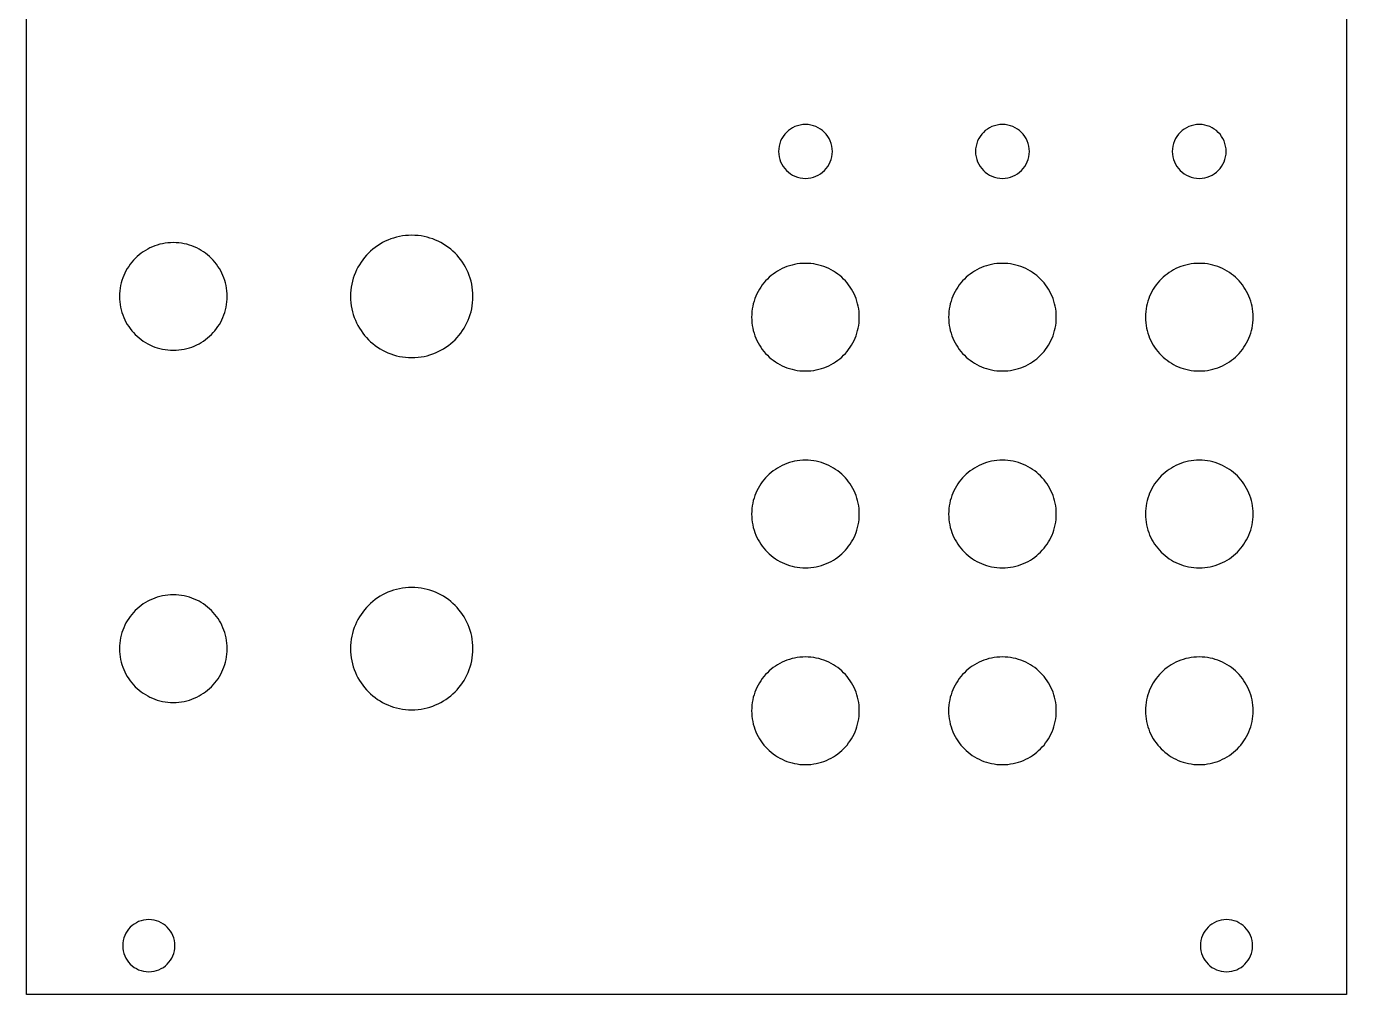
# Model space of a CAD drawing. Extents: x 63 to 144, y 84 to 213.
# Drawn here: x 62.7 to 143.6, y 84.1 to 143.4 of the extents above; entities that cross this region are included whole.
import ezdxf

# ---------------------------------------------------------------- set-up
doc = ezdxf.new("R2010")
doc.units = 0
doc.layers.add('Edge.Cuts', color=7, linetype='CONTINUOUS')

msp = doc.modelspace()

# ---------------------------------------------------------------- linework, layer by layer
at = {"layer": 'Edge.Cuts', "color": 1}
for points in [[(143.640172, 84.080501), (62.740314, 84.080501), (62.740314, 212.580194), (143.640172, 212.580194)], [(108.8308, 135.770153), (108.839319, 135.601401), (108.864322, 135.437536), (108.904979, 135.279388), (108.960462, 135.127778), (109.029942, 134.983546), (109.112587, 134.847508), (109.20757, 134.720498), (109.314059, 134.603344), (109.43123, 134.496872), (109.558248, 134.401908), (109.694285, 134.319284), (109.838515, 134.24983), (109.990103, 134.194366), (110.148221, 134.153723), (110.312044, 134.128732), (110.480738, 134.120216), (110.649485, 134.128732), (110.81334, 134.153723), (110.971472, 134.194366), (111.123056, 134.24983), (111.267265, 134.319284), (111.403271, 134.401908), (111.530249, 134.496872), (111.647371, 134.603344), (111.753811, 134.720498), (111.84874, 134.847508), (111.931335, 134.983546), (112.000765, 135.127778), (112.056208, 135.279388), (112.09683, 135.437536), (112.121814, 135.601401), (112.130323, 135.770153), (112.121814, 135.93891), (112.09683, 136.102786), (112.056208, 136.260954), (112.000765, 136.412581), (111.931335, 136.556846), (111.84874, 136.692912), (111.753811, 136.819951), (111.647371, 136.937139), (111.530249, 137.043646), (111.403271, 137.138639), (111.267265, 137.221291), (111.123056, 137.290777), (110.971472, 137.346262), (110.81334, 137.386923), (110.649485, 137.411924), (110.480738, 137.420444), (110.312044, 137.411924), (110.148221, 137.386923), (109.990103, 137.346262), (109.838515, 137.290777), (109.694285, 137.221291), (109.558248, 137.138639), (109.43123, 137.043646), (109.314059, 136.937139), (109.20757, 136.819951), (109.112587, 136.692912), (109.029942, 136.556846), (108.960462, 136.412581), (108.904979, 136.260954), (108.864322, 136.102786), (108.839319, 135.93891)], [(120.901092, 135.770153), (120.909607, 135.601459), (120.934599, 135.437637), (120.975241, 135.279518), (121.030705, 135.12793), (121.100162, 134.983701), (121.182786, 134.847663), (121.277749, 134.720646), (121.38422, 134.603478), (121.501374, 134.496985), (121.628384, 134.402003), (121.764422, 134.319358), (121.908655, 134.249879), (122.060264, 134.194394), (122.218411, 134.153737), (122.382279, 134.128735), (122.55103, 134.120216), (122.719788, 134.128735), (122.883663, 134.153737), (123.041831, 134.194394), (123.193458, 134.249879), (123.337722, 134.319358), (123.473788, 134.402003), (123.600827, 134.496985), (123.718016, 134.603478), (123.824523, 134.720646), (123.919515, 134.847663), (124.002167, 134.983701), (124.071654, 135.12793), (124.127138, 135.279518), (124.167799, 135.437637), (124.192801, 135.601459), (124.20132, 135.770153), (124.192801, 135.93891), (124.167799, 136.102786), (124.127138, 136.260954), (124.071654, 136.412581), (124.002167, 136.556846), (123.919515, 136.692912), (123.824523, 136.819951), (123.718016, 136.937139), (123.600827, 137.043646), (123.473788, 137.138639), (123.337722, 137.221291), (123.193458, 137.290777), (123.041831, 137.346262), (122.883663, 137.386923), (122.719788, 137.411924), (122.55103, 137.420444), (122.382279, 137.411924), (122.218411, 137.386923), (122.060264, 137.346262), (121.908655, 137.290777), (121.764422, 137.221291), (121.628384, 137.138639), (121.501374, 137.043646), (121.38422, 136.937139), (121.277749, 136.819951), (121.182786, 136.692912), (121.100162, 136.556846), (121.030705, 136.412581), (120.975241, 136.260954), (120.934599, 136.102786), (120.909607, 135.93891)], [(132.96133, 135.770153), (132.969853, 135.601517), (132.994866, 135.437738), (133.035539, 135.279649), (133.091042, 135.128078), (133.160542, 134.983856), (133.24321, 134.847818), (133.338212, 134.72079), (133.444723, 134.603608), (133.561905, 134.497098), (133.688932, 134.402095), (133.82497, 134.319429), (133.969193, 134.249928), (134.120763, 134.194426), (134.278853, 134.153751), (134.44263, 134.128739), (134.611268, 134.120216), (134.779966, 134.128739), (134.943799, 134.153751), (135.101938, 134.194426), (135.253547, 134.249928), (135.397801, 134.319429), (135.533871, 134.402095), (135.66092, 134.497098), (135.778123, 134.603608), (135.884644, 134.72079), (135.979661, 134.847818), (136.062334, 134.983856), (136.131842, 135.128078), (136.187348, 135.279649), (136.228023, 135.437738), (136.253035, 135.601517), (136.261558, 135.770153), (136.253035, 135.938852), (136.228023, 136.102685), (136.187348, 136.260824), (136.131842, 136.412433), (136.062334, 136.556687), (135.979661, 136.692757), (135.884644, 136.819806), (135.778123, 136.937009), (135.66092, 137.04353), (135.533871, 137.138547), (135.397801, 137.22122), (135.253547, 137.290728), (135.101938, 137.346234), (134.943799, 137.386909), (134.779966, 137.411921), (134.611268, 137.420444), (134.44263, 137.411921), (134.278853, 137.386909), (134.120763, 137.346234), (133.969193, 137.290728), (133.82497, 137.22122), (133.688932, 137.138547), (133.561905, 137.04353), (133.444723, 136.937009), (133.338212, 136.819806), (133.24321, 136.692757), (133.160542, 136.556687), (133.091042, 136.412433), (133.035539, 136.260824), (132.994866, 136.102685), (132.969853, 135.938852)], [(82.605035, 126.880153), (82.609914, 126.687202), (82.624395, 126.49678), (82.648242, 126.309127), (82.681219, 126.124473), (82.723091, 125.943058), (82.773622, 125.765117), (82.832577, 125.590881), (82.89972, 125.420595), (82.974816, 125.254487), (83.057627, 125.092795), (83.14792, 124.935756), (83.245459, 124.783604), (83.350008, 124.636577), (83.461334, 124.494909), (83.579197, 124.358836), (83.703364, 124.228594), (83.833595, 124.10442), (83.969661, 123.986547), (84.111326, 123.875214), (84.258349, 123.770651), (84.410498, 123.673101), (84.56754, 123.582797), (84.729232, 123.499976), (84.895344, 123.424869), (85.06564, 123.357715), (85.239884, 123.298762), (85.417842, 123.248209), (85.599271, 123.206335), (85.783947, 123.17335), (85.971624, 123.149502), (86.162085, 123.135003), (86.355054, 123.130135), (86.547987, 123.135003), (86.738416, 123.149502), (86.926094, 123.17335), (87.110737, 123.206335), (87.292135, 123.248209), (87.470076, 123.298762), (87.644312, 123.357715), (87.814598, 123.424869), (87.98072, 123.499976), (88.142398, 123.582797), (88.299454, 123.673101), (88.451607, 123.770651), (88.598644, 123.875214), (88.740284, 123.986547), (88.876385, 124.10442), (89.006631, 124.228594), (89.130773, 124.358836), (89.248671, 124.494909), (89.360007, 124.636577), (89.46457, 124.783604), (89.562113, 124.935756), (89.652424, 125.092795), (89.735221, 125.254487), (89.810327, 125.420595), (89.877496, 125.590881), (89.936445, 125.765117), (89.986998, 125.943058), (90.028872, 126.124473), (90.061857, 126.309127), (90.085705, 126.49678), (90.100204, 126.687202), (90.105072, 126.880153), (90.100204, 127.073104), (90.085705, 127.263527), (90.061857, 127.451179), (90.028872, 127.635833), (89.986998, 127.817249), (89.936445, 127.995189), (89.877496, 128.169426), (89.810327, 128.339711), (89.735221, 128.50582), (89.652424, 128.667512), (89.562113, 128.82455), (89.46457, 128.976703), (89.360007, 129.12373), (89.248671, 129.265398), (89.130773, 129.401471), (89.006631, 129.531713), (88.876385, 129.655887), (88.740284, 129.77376), (88.598644, 129.885093), (88.451607, 129.989656), (88.299454, 130.087206), (88.142398, 130.17751), (87.98072, 130.260331), (87.814598, 130.335437), (87.644312, 130.402592), (87.470076, 130.461544), (87.292135, 130.512097), (87.110737, 130.553972), (86.926094, 130.586957), (86.738416, 130.610804), (86.547987, 130.625303), (86.355054, 130.630172), (86.162085, 130.625303), (85.971624, 130.610804), (85.783947, 130.586957), (85.599271, 130.553972), (85.417842, 130.512097), (85.239884, 130.461544), (85.06564, 130.402592), (84.895344, 130.335437), (84.729232, 130.260331), (84.56754, 130.17751), (84.410498, 130.087206), (84.258349, 129.989656), (84.111326, 129.885093), (83.969661, 129.77376), (83.833595, 129.655887), (83.703364, 129.531713), (83.579197, 129.401471), (83.461334, 129.265398), (83.350008, 129.12373), (83.245459, 128.976703), (83.14792, 128.82455), (83.057627, 128.667512), (82.974816, 128.50582), (82.89972, 128.339711), (82.832577, 128.169426), (82.773622, 127.995189), (82.723091, 127.817249), (82.681219, 127.635833), (82.648242, 127.451179), (82.624395, 127.263527), (82.609914, 127.073104)], [(68.444799, 126.880153), (68.449093, 126.710313), (68.461837, 126.542706), (68.482822, 126.377538), (68.511842, 126.215021), (68.54869, 126.055354), (68.593157, 125.898749), (68.645038, 125.745415), (68.704124, 125.595555), (68.770207, 125.449378), (68.843081, 125.307093), (68.922541, 125.168903), (69.008375, 125.035017), (69.100375, 124.905643), (69.198338, 124.78099), (69.302054, 124.661261), (69.41132, 124.546665), (69.525923, 124.43741), (69.645659, 124.333704), (69.770316, 124.235752), (69.899694, 124.143758), (70.03358, 124.057935), (70.171769, 123.978489), (70.314055, 123.905627), (70.460224, 123.839551), (70.610077, 123.780475), (70.763401, 123.728607), (70.919992, 123.684146), (71.079641, 123.647306), (71.24214, 123.618293), (71.407286, 123.59731), (71.574865, 123.584571), (71.744675, 123.580278), (71.914516, 123.584571), (72.082106, 123.59731), (72.247276, 123.618293), (72.4098, 123.647306), (72.569467, 123.684146), (72.726065, 123.728607), (72.879417, 123.780475), (73.029276, 123.839551), (73.175467, 123.905627), (73.317742, 123.978489), (73.455925, 124.057935), (73.589804, 124.143758), (73.719167, 124.235752), (73.843838, 124.333704), (73.963571, 124.43741), (74.078153, 124.546668), (74.187408, 124.661261), (74.291124, 124.78099), (74.38909, 124.905643), (74.481059, 125.035017), (74.56689, 125.168903), (74.646335, 125.307093), (74.719219, 125.449378), (74.785259, 125.595555), (74.844349, 125.745415), (74.896207, 125.898749), (74.940692, 126.055354), (74.977522, 126.215021), (75.00652, 126.377538), (75.027511, 126.542706), (75.040246, 126.710313), (75.04455, 126.880153), (75.040246, 127.049993), (75.027511, 127.2176), (75.00652, 127.382769), (74.977522, 127.545286), (74.940692, 127.704953), (74.896207, 127.861557), (74.844349, 128.014892), (74.785259, 128.164752), (74.719219, 128.310928), (74.646335, 128.453214), (74.56689, 128.591403), (74.481059, 128.725289), (74.38909, 128.854663), (74.291124, 128.979317), (74.187408, 129.099046), (74.078153, 129.213642), (73.963571, 129.322897), (73.843838, 129.426603), (73.719167, 129.524555), (73.589804, 129.616548), (73.455925, 129.702372), (73.317742, 129.781817), (73.175467, 129.85468), (73.029276, 129.920755), (72.879417, 129.979831), (72.726065, 130.0317), (72.569467, 130.07616), (72.4098, 130.113001), (72.247276, 130.142013), (72.082106, 130.162996), (71.914516, 130.175735), (71.744675, 130.180028), (71.574865, 130.175735), (71.407286, 130.162996), (71.24214, 130.142013), (71.079641, 130.113001), (70.919992, 130.07616), (70.763401, 130.0317), (70.610077, 129.979831), (70.460224, 129.920755), (70.314055, 129.85468), (70.171769, 129.781817), (70.03358, 129.702372), (69.899694, 129.616548), (69.770316, 129.524555), (69.645659, 129.426603), (69.525923, 129.322897), (69.41132, 129.213642), (69.302054, 129.099046), (69.198338, 128.979317), (69.100375, 128.854663), (69.008375, 128.725289), (68.922541, 128.591403), (68.843081, 128.453214), (68.770207, 128.310928), (68.704124, 128.164752), (68.645038, 128.014892), (68.593157, 127.861557), (68.54869, 127.704953), (68.511842, 127.545286), (68.482822, 127.382769), (68.461837, 127.2176), (68.449093, 127.049993)], [(107.181123, 125.609889), (107.185416, 125.44008), (107.198157, 125.2725), (107.219137, 125.107354), (107.248152, 124.944855), (107.284992, 124.785206), (107.329451, 124.628615), (107.381322, 124.475291), (107.440398, 124.325439), (107.506471, 124.179269), (107.579334, 124.036983), (107.65878, 123.898794), (107.744603, 123.764908), (107.836597, 123.63553), (107.934549, 123.510873), (108.038255, 123.391137), (108.14751, 123.276534), (108.262106, 123.167268), (108.381835, 123.063552), (108.506488, 122.965589), (108.635862, 122.873589), (108.769748, 122.787755), (108.907938, 122.708295), (109.050223, 122.635422), (109.1964, 122.569336), (109.34626, 122.510253), (109.499594, 122.45837), (109.656199, 122.413903), (109.815866, 122.377055), (109.978383, 122.348036), (110.14355, 122.327049), (110.311157, 122.314307), (110.480998, 122.310013), (110.650836, 122.314307), (110.81843, 122.327049), (110.9836, 122.348036), (111.146124, 122.377055), (111.305791, 122.413903), (111.462353, 122.45837), (111.615705, 122.510253), (111.76553, 122.569336), (111.91172, 122.635422), (112.053995, 122.708295), (112.192143, 122.787755), (112.326022, 122.873589), (112.455385, 122.965589), (112.580021, 123.063552), (112.699718, 123.167268), (112.8143, 123.276534), (112.923555, 123.391137), (113.027236, 123.510873), (113.125167, 123.63553), (113.217136, 123.764908), (113.302967, 123.898794), (113.382377, 124.036983), (113.455225, 124.179269), (113.5213, 124.325439), (113.580355, 124.475291), (113.632213, 124.628615), (113.676663, 124.785206), (113.713493, 124.944855), (113.742527, 125.107354), (113.763482, 125.2725), (113.776217, 125.44008), (113.780521, 125.609889), (113.776217, 125.779729), (113.763482, 125.947336), (113.742527, 126.112504), (113.713493, 126.275021), (113.676663, 126.434688), (113.632213, 126.591293), (113.580355, 126.744627), (113.5213, 126.894487), (113.455225, 127.040664), (113.382377, 127.182949), (113.302967, 127.321139), (113.217136, 127.455025), (113.125167, 127.584399), (113.027236, 127.709052), (112.923555, 127.828781), (112.8143, 127.943377), (112.699718, 128.052632), (112.580021, 128.156338), (112.455385, 128.25429), (112.326022, 128.346284), (112.192143, 128.432107), (112.053995, 128.511553), (111.91172, 128.584415), (111.76553, 128.65049), (111.615705, 128.709566), (111.462353, 128.761435), (111.305791, 128.805896), (111.146124, 128.842736), (110.9836, 128.871749), (110.81843, 128.892732), (110.650836, 128.905471), (110.480998, 128.909764), (110.311157, 128.905471), (110.14355, 128.892732), (109.978383, 128.871749), (109.815866, 128.842736), (109.656199, 128.805896), (109.499594, 128.761435), (109.34626, 128.709566), (109.1964, 128.65049), (109.050223, 128.584415), (108.907938, 128.511553), (108.769748, 128.432107), (108.635862, 128.346284), (108.506488, 128.25429), (108.381835, 128.156338), (108.262106, 128.052632), (108.147513, 127.943377), (108.038255, 127.828781), (107.934549, 127.709052), (107.836597, 127.584399), (107.744603, 127.455025), (107.65878, 127.321139), (107.579334, 127.182949), (107.506471, 127.040664), (107.440398, 126.894487), (107.381322, 126.744627), (107.329451, 126.591293), (107.284992, 126.434688), (107.248152, 126.275021), (107.219137, 126.112504), (107.198157, 125.947336), (107.185416, 125.779729)], [(119.251415, 125.609889), (119.255707, 125.44008), (119.268445, 125.2725), (119.289421, 125.107354), (119.318429, 124.944855), (119.355262, 124.785206), (119.399713, 124.628615), (119.451574, 124.475291), (119.51064, 124.325439), (119.576703, 124.179269), (119.649556, 124.036983), (119.72899, 123.898794), (119.814803, 123.764908), (119.906783, 123.63553), (120.004728, 123.510873), (120.108423, 123.391137), (120.217671, 123.276534), (120.33226, 123.167268), (120.451982, 123.063552), (120.576629, 122.965589), (120.705999, 122.873589), (120.839881, 122.787755), (120.978071, 122.708295), (121.12036, 122.635422), (121.266544, 122.569336), (121.416411, 122.510253), (121.569756, 122.45837), (121.726374, 122.413903), (121.886055, 122.377055), (122.048594, 122.348036), (122.213785, 122.327049), (122.381418, 122.314307), (122.55129, 122.310013), (122.721099, 122.314307), (122.888686, 122.327049), (123.053821, 122.348036), (123.21631, 122.377055), (123.375977, 122.413903), (123.532575, 122.45837), (123.685891, 122.510253), (123.835751, 122.569336), (123.981907, 122.635422), (124.124181, 122.708295), (124.262399, 122.787755), (124.396278, 122.873589), (124.525642, 122.965589), (124.650313, 123.063552), (124.770045, 123.167268), (124.884627, 123.276534), (124.993918, 123.391137), (125.097634, 123.510873), (125.1956, 123.63553), (125.287604, 123.764908), (125.373435, 123.898794), (125.45288, 124.036983), (125.525764, 124.179269), (125.591839, 124.325439), (125.650929, 124.475291), (125.702823, 124.628615), (125.747273, 124.785206), (125.784138, 124.944855), (125.813136, 125.107354), (125.834126, 125.2725), (125.846862, 125.44008), (125.851165, 125.609889), (125.846862, 125.779729), (125.834126, 125.947336), (125.813136, 126.112504), (125.784138, 126.275021), (125.747273, 126.434688), (125.702823, 126.591293), (125.650929, 126.744627), (125.591839, 126.894487), (125.525764, 127.040664), (125.45288, 127.182949), (125.373435, 127.321139), (125.287604, 127.455025), (125.1956, 127.584399), (125.097634, 127.709052), (124.993918, 127.828781), (124.884627, 127.943377), (124.770045, 128.052632), (124.650313, 128.156338), (124.525642, 128.25429), (124.396278, 128.346284), (124.262399, 128.432107), (124.124181, 128.511553), (123.981907, 128.584415), (123.835751, 128.65049), (123.685891, 128.709566), (123.532575, 128.761435), (123.375977, 128.805896), (123.21631, 128.842736), (123.053821, 128.871749), (122.888686, 128.892732), (122.721099, 128.905471), (122.55129, 128.909764), (122.381418, 128.905471), (122.213785, 128.892732), (122.048594, 128.871749), (121.886055, 128.842736), (121.726374, 128.805896), (121.569756, 128.761435), (121.416411, 128.709566), (121.266544, 128.65049), (121.12036, 128.584415), (120.978071, 128.511553), (120.839881, 128.432107), (120.705999, 128.346284), (120.576629, 128.25429), (120.451982, 128.156338), (120.33226, 128.052632), (120.217671, 127.943377), (120.108423, 127.828781), (120.004728, 127.709052), (119.906783, 127.584399), (119.814803, 127.455025), (119.72899, 127.321139), (119.649556, 127.182949), (119.576703, 127.040664), (119.51064, 126.894487), (119.451574, 126.744627), (119.399713, 126.591293), (119.355262, 126.434688), (119.318429, 126.275021), (119.289421, 126.112504), (119.268445, 125.947336), (119.255707, 125.779729)], [(131.311653, 125.609889), (131.315946, 125.44008), (131.328686, 125.2725), (131.349667, 125.107354), (131.378681, 124.944855), (131.415521, 124.785206), (131.459981, 124.628615), (131.511852, 124.475291), (131.570927, 124.325439), (131.637001, 124.179269), (131.709864, 124.036983), (131.789309, 123.898794), (131.875133, 123.764908), (131.967127, 123.63553), (132.065079, 123.510873), (132.168784, 123.391137), (132.278039, 123.276534), (132.392635, 123.167268), (132.512364, 123.063552), (132.637018, 122.965589), (132.766392, 122.873589), (132.900278, 122.787755), (133.038468, 122.708295), (133.180753, 122.635422), (133.32693, 122.569336), (133.476789, 122.510253), (133.630124, 122.45837), (133.786729, 122.413903), (133.946395, 122.377055), (134.108913, 122.348036), (134.274079, 122.327049), (134.441687, 122.314307), (134.611528, 122.310013), (134.781369, 122.314307), (134.948959, 122.327049), (135.114129, 122.348036), (135.276654, 122.377055), (135.436321, 122.413903), (135.592918, 122.45837), (135.74627, 122.510253), (135.89613, 122.569336), (136.042321, 122.635422), (136.184596, 122.708295), (136.322778, 122.787755), (136.456657, 122.873589), (136.58602, 122.965589), (136.710692, 123.063552), (136.830424, 123.167268), (136.945006, 123.276534), (137.054261, 123.391137), (137.157978, 123.510873), (137.255944, 123.63553), (137.347913, 123.764908), (137.433743, 123.898794), (137.513189, 124.036983), (137.586072, 124.179269), (137.652112, 124.325439), (137.711202, 124.475291), (137.763061, 124.628615), (137.807546, 124.785206), (137.844376, 124.944855), (137.873374, 125.107354), (137.894364, 125.2725), (137.907099, 125.44008), (137.911403, 125.609889), (137.907099, 125.779729), (137.894364, 125.947336), (137.873374, 126.112504), (137.844376, 126.275021), (137.807546, 126.434688), (137.763061, 126.591293), (137.711202, 126.744627), (137.652112, 126.894487), (137.586072, 127.040664), (137.513189, 127.182949), (137.433743, 127.321139), (137.347913, 127.455025), (137.255944, 127.584399), (137.157978, 127.709052), (137.054261, 127.828781), (136.945006, 127.943377), (136.830424, 128.052632), (136.710692, 128.156338), (136.58602, 128.25429), (136.456657, 128.346284), (136.322778, 128.432107), (136.184596, 128.511553), (136.042321, 128.584415), (135.89613, 128.65049), (135.74627, 128.709566), (135.592918, 128.761435), (135.436321, 128.805896), (135.276654, 128.842736), (135.114129, 128.871749), (134.948959, 128.892732), (134.781369, 128.905471), (134.611528, 128.909764), (134.441687, 128.905471), (134.274079, 128.892732), (134.108913, 128.871749), (133.946395, 128.842736), (133.786729, 128.805896), (133.630124, 128.761435), (133.476789, 128.709566), (133.32693, 128.65049), (133.180753, 128.584415), (133.038468, 128.511553), (132.900278, 128.432107), (132.766392, 128.346284), (132.637018, 128.25429), (132.512364, 128.156338), (132.392635, 128.052632), (132.278043, 127.943377), (132.168784, 127.828781), (132.065079, 127.709052), (131.967127, 127.584399), (131.875133, 127.455025), (131.789309, 127.321139), (131.709864, 127.182949), (131.637001, 127.040664), (131.570927, 126.894487), (131.511852, 126.744627), (131.459981, 126.591293), (131.415521, 126.434688), (131.378681, 126.275021), (131.349667, 126.112504), (131.328686, 125.947336), (131.315946, 125.779729)], [(107.181123, 113.540126), (107.185416, 113.370286), (107.198157, 113.202679), (107.219137, 113.037511), (107.248152, 112.874993), (107.284992, 112.715326), (107.329451, 112.558722), (107.381322, 112.405387), (107.440398, 112.255528), (107.506471, 112.109351), (107.579334, 111.967065), (107.65878, 111.828876), (107.744603, 111.69499), (107.836597, 111.565616), (107.934549, 111.440962), (108.038255, 111.321233), (108.14751, 111.206637), (108.262106, 111.097382), (108.381835, 110.993676), (108.506488, 110.895724), (108.635862, 110.803731), (108.769748, 110.717907), (108.907938, 110.638462), (109.050223, 110.565599), (109.1964, 110.499524), (109.34626, 110.440448), (109.499594, 110.388579), (109.656199, 110.344119), (109.815866, 110.307278), (109.978383, 110.278266), (110.14355, 110.257283), (110.311157, 110.244544), (110.480998, 110.240251), (110.650836, 110.244544), (110.81843, 110.257283), (110.9836, 110.278266), (111.146124, 110.307278), (111.305791, 110.344119), (111.462353, 110.388579), (111.615705, 110.440448), (111.76553, 110.499524), (111.91172, 110.565599), (112.053995, 110.638462), (112.192143, 110.717907), (112.326022, 110.803731), (112.455385, 110.895724), (112.580021, 110.993676), (112.699718, 111.097382), (112.8143, 111.206641), (112.923555, 111.321233), (113.027236, 111.440962), (113.125167, 111.565616), (113.217136, 111.69499), (113.302967, 111.828876), (113.382377, 111.967065), (113.455225, 112.109351), (113.5213, 112.255528), (113.580355, 112.405387), (113.632213, 112.558722), (113.676663, 112.715326), (113.713493, 112.874993), (113.742527, 113.037511), (113.763482, 113.202679), (113.776217, 113.370286), (113.780521, 113.540126), (113.776217, 113.709904), (113.763482, 113.877457), (113.742527, 114.042575), (113.713493, 114.205057), (113.676663, 114.364689), (113.632213, 114.521269), (113.580355, 114.674582), (113.5213, 114.824428), (113.455225, 114.970594), (113.382377, 115.112876), (113.302967, 115.251062), (113.217136, 115.384952), (113.125167, 115.514332), (113.027236, 115.638997), (112.923555, 115.758736), (112.8143, 115.873346), (112.699718, 115.982623), (112.580021, 116.08635), (112.455385, 116.184323), (112.326022, 116.276334), (112.192143, 116.362179), (112.053995, 116.441649), (111.91172, 116.514533), (111.76553, 116.580629), (111.615705, 116.639723), (111.462353, 116.691612), (111.305791, 116.736091), (111.146124, 116.772945), (110.9836, 116.801972), (110.81843, 116.822958), (110.650836, 116.835708), (110.480998, 116.840001), (110.311157, 116.835708), (110.14355, 116.822958), (109.978383, 116.801972), (109.815866, 116.772945), (109.656199, 116.736091), (109.499594, 116.691612), (109.34626, 116.639723), (109.1964, 116.580629), (109.050223, 116.514533), (108.907938, 116.441649), (108.769748, 116.362179), (108.635862, 116.276334), (108.506488, 116.184323), (108.381835, 116.08635), (108.262106, 115.982623), (108.147513, 115.873346), (108.038255, 115.758736), (107.934549, 115.638997), (107.836597, 115.514332), (107.744603, 115.384952), (107.65878, 115.251062), (107.579334, 115.112876), (107.506471, 114.970594), (107.440398, 114.824428), (107.381322, 114.674582), (107.329451, 114.521269), (107.284992, 114.364689), (107.248152, 114.205057), (107.219137, 114.042575), (107.198157, 113.877457), (107.185416, 113.709904)], [(119.251415, 113.540126), (119.255707, 113.370286), (119.268445, 113.202679), (119.289421, 113.037511), (119.318429, 112.874993), (119.355262, 112.715326), (119.399713, 112.558722), (119.451574, 112.405387), (119.51064, 112.255528), (119.576703, 112.109351), (119.649556, 111.967065), (119.72899, 111.828876), (119.814803, 111.69499), (119.906783, 111.565616), (120.004728, 111.440962), (120.108423, 111.321233), (120.217671, 111.206637), (120.33226, 111.097382), (120.451982, 110.993676), (120.576629, 110.895724), (120.705999, 110.803731), (120.839881, 110.717907), (120.978071, 110.638462), (121.12036, 110.565599), (121.266544, 110.499524), (121.416411, 110.440448), (121.569756, 110.388579), (121.726374, 110.344119), (121.886055, 110.307278), (122.048594, 110.278266), (122.213785, 110.257283), (122.381418, 110.244544), (122.55129, 110.240251), (122.721099, 110.244544), (122.888686, 110.257283), (123.053821, 110.278266), (123.21631, 110.307278), (123.375977, 110.344119), (123.532575, 110.388579), (123.685891, 110.440448), (123.835751, 110.499524), (123.981907, 110.565599), (124.124181, 110.638462), (124.262399, 110.717907), (124.396278, 110.803731), (124.525642, 110.895724), (124.650313, 110.993676), (124.770045, 111.097382), (124.884627, 111.206641), (124.993918, 111.321233), (125.097634, 111.440962), (125.1956, 111.565616), (125.287604, 111.69499), (125.373435, 111.828876), (125.45288, 111.967065), (125.525764, 112.109351), (125.591839, 112.255528), (125.650929, 112.405387), (125.702823, 112.558722), (125.747273, 112.715326), (125.784138, 112.874993), (125.813136, 113.037511), (125.834126, 113.202679), (125.846862, 113.370286), (125.851165, 113.540126), (125.846862, 113.709904), (125.834126, 113.877457), (125.813136, 114.042575), (125.784138, 114.205057), (125.747273, 114.364689), (125.702823, 114.521269), (125.650929, 114.674582), (125.591839, 114.824428), (125.525764, 114.970594), (125.45288, 115.112876), (125.373435, 115.251062), (125.287604, 115.384952), (125.1956, 115.514332), (125.097634, 115.638997), (124.993918, 115.758736), (124.884627, 115.873346), (124.770045, 115.982623), (124.650313, 116.08635), (124.525642, 116.184323), (124.396278, 116.276334), (124.262399, 116.362179), (124.124181, 116.441649), (123.981907, 116.514533), (123.835751, 116.580629), (123.685891, 116.639723), (123.532575, 116.691612), (123.375977, 116.736091), (123.21631, 116.772945), (123.053821, 116.801972), (122.888686, 116.822958), (122.721099, 116.835708), (122.55129, 116.840001), (122.381418, 116.835708), (122.213785, 116.822958), (122.048594, 116.801972), (121.886055, 116.772945), (121.726374, 116.736091), (121.569756, 116.691612), (121.416411, 116.639723), (121.266544, 116.580629), (121.12036, 116.514533), (120.978071, 116.441649), (120.839881, 116.362179), (120.705999, 116.276334), (120.576629, 116.184323), (120.451982, 116.08635), (120.33226, 115.982623), (120.217671, 115.873346), (120.108423, 115.758736), (120.004728, 115.638997), (119.906783, 115.514332), (119.814803, 115.384952), (119.72899, 115.251062), (119.649556, 115.112876), (119.576703, 114.970594), (119.51064, 114.824428), (119.451574, 114.674582), (119.399713, 114.521269), (119.355262, 114.364689), (119.318429, 114.205057), (119.289421, 114.042575), (119.268445, 113.877457), (119.255707, 113.709904)], [(131.311653, 113.540126), (131.315946, 113.370286), (131.328686, 113.202679), (131.349667, 113.037511), (131.378681, 112.874993), (131.415521, 112.715326), (131.459981, 112.558722), (131.511852, 112.405387), (131.570927, 112.255528), (131.637001, 112.109351), (131.709864, 111.967065), (131.789309, 111.828876), (131.875133, 111.69499), (131.967127, 111.565616), (132.065079, 111.440962), (132.168784, 111.321233), (132.278039, 111.206637), (132.392635, 111.097382), (132.512364, 110.993676), (132.637018, 110.895724), (132.766392, 110.803731), (132.900278, 110.717907), (133.038468, 110.638462), (133.180753, 110.565599), (133.32693, 110.499524), (133.476789, 110.440448), (133.630124, 110.388579), (133.786729, 110.344119), (133.946395, 110.307278), (134.108913, 110.278266), (134.274079, 110.257283), (134.441687, 110.244544), (134.611528, 110.240251), (134.781369, 110.244544), (134.948959, 110.257283), (135.114129, 110.278266), (135.276654, 110.307278), (135.436321, 110.344119), (135.592918, 110.388579), (135.74627, 110.440448), (135.89613, 110.499524), (136.042321, 110.565599), (136.184596, 110.638462), (136.322778, 110.717907), (136.456657, 110.803731), (136.58602, 110.895724), (136.710692, 110.993676), (136.830424, 111.097382), (136.945006, 111.206641), (137.054261, 111.321233), (137.157978, 111.440962), (137.255944, 111.565616), (137.347913, 111.69499), (137.433743, 111.828876), (137.513189, 111.967065), (137.586072, 112.109351), (137.652112, 112.255528), (137.711202, 112.405387), (137.763061, 112.558722), (137.807546, 112.715326), (137.844376, 112.874993), (137.873374, 113.037511), (137.894364, 113.202679), (137.907099, 113.370286), (137.911403, 113.540126), (137.907099, 113.709904), (137.894364, 113.877457), (137.873374, 114.042575), (137.844376, 114.205057), (137.807546, 114.364689), (137.763061, 114.521269), (137.711202, 114.674582), (137.652112, 114.824428), (137.586072, 114.970594), (137.513189, 115.112876), (137.433743, 115.251062), (137.347913, 115.384952), (137.255944, 115.514332), (137.157978, 115.638997), (137.054261, 115.758736), (136.945006, 115.873346), (136.830424, 115.982623), (136.710692, 116.08635), (136.58602, 116.184323), (136.456657, 116.276334), (136.322778, 116.362179), (136.184596, 116.441649), (136.042321, 116.514533), (135.89613, 116.580629), (135.74627, 116.639723), (135.592918, 116.691612), (135.436321, 116.736091), (135.276654, 116.772945), (135.114129, 116.801972), (134.948959, 116.822958), (134.781369, 116.835708), (134.611528, 116.840001), (134.441687, 116.835708), (134.274079, 116.822958), (134.108913, 116.801972), (133.946395, 116.772945), (133.786729, 116.736091), (133.630124, 116.691612), (133.476789, 116.639723), (133.32693, 116.580629), (133.180753, 116.514533), (133.038468, 116.441649), (132.900278, 116.362179), (132.766392, 116.276334), (132.637018, 116.184323), (132.512364, 116.08635), (132.392635, 115.982623), (132.278043, 115.873346), (132.168784, 115.758736), (132.065079, 115.638997), (131.967127, 115.514332), (131.875133, 115.384952), (131.789309, 115.251062), (131.709864, 115.112876), (131.637001, 114.970594), (131.570927, 114.824428), (131.511852, 114.674582), (131.459981, 114.521269), (131.415521, 114.364689), (131.378681, 114.205057), (131.349667, 114.042575), (131.328686, 113.877457), (131.315946, 113.709904)], [(68.444535, 105.290153), (68.448829, 105.120313), (68.461572, 104.952706), (68.482558, 104.787537), (68.511578, 104.62502), (68.548425, 104.465353), (68.592893, 104.308749), (68.644773, 104.155414), (68.703859, 104.005554), (68.769943, 103.859378), (68.842816, 103.717092), (68.922276, 103.578903), (69.00811, 103.445017), (69.100111, 103.315643), (69.198073, 103.190989), (69.30179, 103.07126), (69.411055, 102.956664), (69.525658, 102.847409), (69.645395, 102.743703), (69.770052, 102.645751), (69.899429, 102.553758), (70.033315, 102.467934), (70.171505, 102.388489), (70.31379, 102.315626), (70.45996, 102.249551), (70.609812, 102.190475), (70.763136, 102.138606), (70.919727, 102.094146), (71.079376, 102.057305), (71.241876, 102.028293), (71.407021, 102.00731), (71.574601, 101.994571), (71.74441, 101.990278), (71.914251, 101.994571), (72.081876, 102.00731), (72.247047, 102.028293), (72.409571, 102.057305), (72.569273, 102.094146), (72.725871, 102.138606), (72.879223, 102.190475), (73.029118, 102.249551), (73.175308, 102.315626), (73.317619, 102.388489), (73.455837, 102.467934), (73.589786, 102.553758), (73.719185, 102.645751), (73.843856, 102.743703), (73.963624, 102.847409), (74.078241, 102.956668), (74.187531, 103.07126), (74.291283, 103.190989), (74.389249, 103.315643), (74.481289, 103.445017), (74.567154, 103.578903), (74.6466, 103.717092), (74.719519, 103.859378), (74.785594, 104.005554), (74.844719, 104.155414), (74.896613, 104.308749), (74.941063, 104.465353), (74.977928, 104.62502), (75.006961, 104.787537), (75.027952, 104.952706), (75.040687, 105.120313), (75.044991, 105.290153), (75.040687, 105.459961), (75.027952, 105.627538), (75.006961, 105.792676), (74.977928, 105.955169), (74.941063, 106.114811), (74.896613, 106.271391), (74.844719, 106.424708), (74.785594, 106.574546), (74.719519, 106.720705), (74.6466, 106.862977), (74.567154, 107.001149), (74.481289, 107.135021), (74.389249, 107.264384), (74.291283, 107.389027), (74.187531, 107.508746), (74.078241, 107.623331), (73.963624, 107.732579), (73.843856, 107.836278), (73.719185, 107.934226), (73.589786, 108.026213), (73.455837, 108.112033), (73.317619, 108.191475), (73.175308, 108.264334), (73.029118, 108.330405), (72.879223, 108.389481), (72.725871, 108.44135), (72.569273, 108.485807), (72.409571, 108.522648), (72.247047, 108.55166), (72.081876, 108.572643), (71.914251, 108.585382), (71.74441, 108.589675), (71.574601, 108.585382), (71.407021, 108.572643), (71.241876, 108.55166), (71.079376, 108.522648), (70.919727, 108.485807), (70.763136, 108.44135), (70.609812, 108.389481), (70.45996, 108.330405), (70.31379, 108.264334), (70.171505, 108.191475), (70.033315, 108.112033), (69.899429, 108.026213), (69.770052, 107.934226), (69.645395, 107.836278), (69.525658, 107.732579), (69.411055, 107.623331), (69.30179, 107.508746), (69.198073, 107.389027), (69.100111, 107.264384), (69.00811, 107.135021), (68.922276, 107.001149), (68.842816, 106.862977), (68.769943, 106.720705), (68.703859, 106.574546), (68.644773, 106.424708), (68.592893, 106.271391), (68.548425, 106.114811), (68.511578, 105.955169), (68.482558, 105.792676), (68.461572, 105.627538), (68.448829, 105.459961)], [(82.605035, 105.290153), (82.609914, 105.097139), (82.624395, 104.90666), (82.648242, 104.718954), (82.681219, 104.534254), (82.723091, 104.3528), (82.773622, 104.17482), (82.832577, 104.000556), (82.89972, 103.830242), (82.974816, 103.664109), (83.057627, 103.502399), (83.14792, 103.345347), (83.245459, 103.193183), (83.350008, 103.046146), (83.461334, 102.904471), (83.579197, 102.768394), (83.703364, 102.638152), (83.833595, 102.513978), (83.969661, 102.396109), (84.111326, 102.284779), (84.258349, 102.180223), (84.410498, 102.08268), (84.56754, 101.992384), (84.729232, 101.909569), (84.895344, 101.83447), (85.06564, 101.767326), (85.239884, 101.708374), (85.417842, 101.657856), (85.599271, 101.615981), (85.783947, 101.582997), (85.971624, 101.559149), (86.162085, 101.54465), (86.355054, 101.539782), (86.547987, 101.54465), (86.738416, 101.559149), (86.926094, 101.582997), (87.110737, 101.615981), (87.292135, 101.657856), (87.470076, 101.708374), (87.644312, 101.767326), (87.814598, 101.83447), (87.98072, 101.909569), (88.142398, 101.992384), (88.299454, 102.08268), (88.451607, 102.180223), (88.598644, 102.284779), (88.740284, 102.396109), (88.876385, 102.513978), (89.006631, 102.638152), (89.130773, 102.768394), (89.248671, 102.904471), (89.360007, 103.046146), (89.46457, 103.193183), (89.562113, 103.345347), (89.652424, 103.502399), (89.735221, 103.664109), (89.810327, 103.830242), (89.877496, 104.000556), (89.936445, 104.17482), (89.986998, 104.3528), (90.028872, 104.534254), (90.061857, 104.718954), (90.085705, 104.90666), (90.100204, 105.097139), (90.105072, 105.290153), (90.100204, 105.483103), (90.085705, 105.673519), (90.061857, 105.861172), (90.028872, 106.045819), (89.986998, 106.227223), (89.936445, 106.405157), (89.877496, 106.57938), (89.810327, 106.749658), (89.735221, 106.915752), (89.652424, 107.07743), (89.562113, 107.234454), (89.46457, 107.38659), (89.360007, 107.533602), (89.248671, 107.675253), (89.130773, 107.811312), (89.006631, 107.941536), (88.876385, 108.065696), (88.740284, 108.183551), (88.598644, 108.29487), (88.451607, 108.399412), (88.299454, 108.496948), (88.142398, 108.587237), (87.98072, 108.670048), (87.814598, 108.74514), (87.644312, 108.812281), (87.470076, 108.871226), (87.292135, 108.921779), (87.110737, 108.963619), (86.926094, 108.996603), (86.738416, 109.020451), (86.547987, 109.03495), (86.355054, 109.039818), (86.162085, 109.03495), (85.971624, 109.020451), (85.783947, 108.996603), (85.599271, 108.963619), (85.417842, 108.921779), (85.239884, 108.871226), (85.06564, 108.812281), (84.895344, 108.74514), (84.729232, 108.670048), (84.56754, 108.587237), (84.410498, 108.496948), (84.258349, 108.399412), (84.111326, 108.29487), (83.969661, 108.183551), (83.833595, 108.065696), (83.703364, 107.941536), (83.579197, 107.811312), (83.461334, 107.675253), (83.350008, 107.533602), (83.245459, 107.38659), (83.14792, 107.234454), (83.057627, 107.07743), (82.974816, 106.915752), (82.89972, 106.749658), (82.832577, 106.57938), (82.773622, 106.405157), (82.723091, 106.227223), (82.681219, 106.045819), (82.648242, 105.861172), (82.624395, 105.673519), (82.609914, 105.483103)], [(107.180594, 101.479624), (107.184888, 101.309784), (107.197631, 101.142177), (107.218617, 100.977008), (107.247637, 100.814491), (107.284484, 100.654824), (107.328952, 100.498219), (107.380832, 100.344885), (107.439918, 100.195025), (107.506002, 100.048849), (107.578876, 99.906563), (107.658335, 99.768373), (107.744169, 99.634487), (107.83617, 99.505114), (107.934133, 99.38046), (108.037849, 99.260731), (108.147115, 99.146135), (108.261718, 99.03688), (108.381454, 98.933174), (108.506111, 98.835222), (108.635488, 98.743228), (108.769374, 98.657405), (108.907564, 98.577959), (109.04985, 98.505097), (109.196019, 98.439022), (109.345872, 98.379946), (109.499196, 98.328077), (109.655786, 98.283616), (109.815435, 98.246776), (109.977935, 98.217764), (110.14308, 98.19678), (110.31066, 98.184042), (110.480469, 98.179748), (110.65031, 98.184042), (110.817936, 98.19678), (110.983106, 98.217764), (111.14563, 98.246776), (111.305297, 98.283616), (111.461895, 98.328077), (111.615247, 98.379946), (111.765106, 98.439022), (111.911297, 98.505097), (112.053607, 98.577959), (112.191825, 98.657405), (112.325704, 98.743228), (112.455103, 98.835222), (112.579774, 98.933174), (112.699507, 99.03688), (112.814124, 99.146138), (112.923414, 99.260731), (113.02713, 99.38046), (113.125097, 99.505114), (113.217101, 99.634487), (113.302931, 99.768373), (113.382412, 99.906563), (113.455296, 100.048849), (113.521371, 100.195025), (113.580461, 100.344885), (113.632319, 100.498219), (113.676804, 100.654824), (113.71367, 100.814491), (113.742668, 100.977008), (113.763658, 101.142177), (113.776393, 101.309784), (113.780697, 101.479624), (113.776393, 101.649464), (113.763658, 101.817074), (113.742668, 101.982246), (113.71367, 102.144774), (113.676804, 102.304448), (113.632319, 102.461059), (113.580461, 102.614405), (113.521371, 102.764278), (113.455296, 102.910465), (113.382412, 103.052769), (113.302931, 103.190969), (113.217101, 103.324869), (113.125097, 103.45426), (113.02713, 103.578928), (112.923414, 103.698675), (112.814124, 103.813285), (112.699507, 103.922558), (112.579774, 104.026281), (112.455103, 104.124251), (112.325704, 104.216259), (112.191825, 104.302096), (112.053607, 104.381559), (111.911297, 104.454436), (111.765106, 104.520522), (111.615247, 104.579608), (111.461895, 104.631491), (111.305297, 104.675959), (111.14563, 104.71281), (110.983106, 104.741829), (110.817936, 104.762816), (110.65031, 104.775558), (110.480469, 104.779851), (110.31066, 104.775558), (110.14308, 104.762816), (109.977935, 104.741829), (109.815435, 104.71281), (109.655786, 104.675959), (109.499196, 104.631491), (109.345872, 104.579608), (109.196019, 104.520522), (109.04985, 104.454436), (108.907564, 104.381559), (108.769374, 104.302096), (108.635488, 104.216259), (108.506111, 104.124251), (108.381454, 104.026281), (108.261718, 103.922558), (108.147115, 103.813285), (108.037849, 103.698675), (107.934133, 103.578928), (107.83617, 103.45426), (107.744169, 103.324869), (107.658335, 103.190969), (107.578876, 103.052769), (107.506002, 102.910465), (107.439918, 102.764278), (107.380832, 102.614405), (107.328952, 102.461059), (107.284484, 102.304448), (107.247637, 102.144774), (107.218617, 101.982246), (107.197631, 101.817074), (107.184888, 101.649464)], [(119.250886, 101.479624), (119.255179, 101.309784), (119.267919, 101.142177), (119.288901, 100.977008), (119.317915, 100.814491), (119.354756, 100.654824), (119.399216, 100.498219), (119.451089, 100.344885), (119.510166, 100.195025), (119.576242, 100.048849), (119.649108, 99.906563), (119.728557, 99.768373), (119.814384, 99.634487), (119.906381, 99.505114), (120.00434, 99.38046), (120.108056, 99.260731), (120.217318, 99.146135), (120.331921, 99.03688), (120.451661, 98.933174), (120.576325, 98.835222), (120.705713, 98.743228), (120.83961, 98.657405), (120.977814, 98.577959), (121.120117, 98.505097), (121.266311, 98.439022), (121.416192, 98.379946), (121.569547, 98.328077), (121.726173, 98.283616), (121.885865, 98.246776), (122.04841, 98.217764), (122.213605, 98.19678), (122.381241, 98.184042), (122.551114, 98.179748), (122.720923, 98.184042), (122.88851, 98.19678), (123.053645, 98.217764), (123.216169, 98.246776), (123.375836, 98.283616), (123.532433, 98.328077), (123.68575, 98.379946), (123.83561, 98.439022), (123.981801, 98.505097), (124.124111, 98.577959), (124.262294, 98.657405), (124.396208, 98.743228), (124.525606, 98.835222), (124.650278, 98.933174), (124.77001, 99.03688), (124.884663, 99.146138), (124.993918, 99.260731), (125.097669, 99.38046), (125.195635, 99.505114), (125.28764, 99.634487), (125.373506, 99.768373), (125.452986, 99.906563), (125.52587, 100.048849), (125.59198, 100.195025), (125.65107, 100.344885), (125.702964, 100.498219), (125.747414, 100.654824), (125.784279, 100.814491), (125.813313, 100.977008), (125.834303, 101.142177), (125.847038, 101.309784), (125.851342, 101.479624), (125.847038, 101.649464), (125.834303, 101.817074), (125.813313, 101.982246), (125.784279, 102.144774), (125.747414, 102.304448), (125.702964, 102.461059), (125.65107, 102.614405), (125.59198, 102.764278), (125.52587, 102.910465), (125.452986, 103.052769), (125.373506, 103.190969), (125.28764, 103.324869), (125.195635, 103.45426), (125.097669, 103.578928), (124.993918, 103.698675), (124.884663, 103.813285), (124.77001, 103.922558), (124.650278, 104.026281), (124.525606, 104.124251), (124.396208, 104.216259), (124.262294, 104.302096), (124.124111, 104.381559), (123.981801, 104.454436), (123.83561, 104.520522), (123.68575, 104.579608), (123.532433, 104.631491), (123.375836, 104.675959), (123.216169, 104.71281), (123.053645, 104.741829), (122.88851, 104.762816), (122.720923, 104.775558), (122.551114, 104.779851), (122.381241, 104.775558), (122.213605, 104.762816), (122.04841, 104.741829), (121.885865, 104.71281), (121.726173, 104.675959), (121.569547, 104.631491), (121.416192, 104.579608), (121.266311, 104.520522), (121.120117, 104.454436), (120.977814, 104.381559), (120.83961, 104.302096), (120.705713, 104.216259), (120.576325, 104.124251), (120.451661, 104.026281), (120.331921, 103.922558), (120.217318, 103.813285), (120.108056, 103.698675), (120.00434, 103.578928), (119.906381, 103.45426), (119.814384, 103.324869), (119.728557, 103.190969), (119.649108, 103.052769), (119.576242, 102.910465), (119.510166, 102.764278), (119.451089, 102.614405), (119.399216, 102.461059), (119.354756, 102.304448), (119.317915, 102.144774), (119.288901, 101.982246), (119.267919, 101.817074), (119.255179, 101.649464)], [(131.311124, 101.479624), (131.315418, 101.309784), (131.328161, 101.142177), (131.349146, 100.977008), (131.378167, 100.814491), (131.415014, 100.654824), (131.459482, 100.498219), (131.511362, 100.344885), (131.570448, 100.195025), (131.636532, 100.048849), (131.709405, 99.906563), (131.788865, 99.768373), (131.874699, 99.634487), (131.9667, 99.505114), (132.064662, 99.38046), (132.168379, 99.260731), (132.277644, 99.146135), (132.392247, 99.03688), (132.511983, 98.933174), (132.636641, 98.835222), (132.766018, 98.743228), (132.899904, 98.657405), (133.038094, 98.577959), (133.180379, 98.505097), (133.326549, 98.439022), (133.476401, 98.379946), (133.629725, 98.328077), (133.786316, 98.283616), (133.945965, 98.246776), (134.108465, 98.217764), (134.27361, 98.19678), (134.44119, 98.184042), (134.610999, 98.179748), (134.78084, 98.184042), (134.948465, 98.19678), (135.113635, 98.217764), (135.27616, 98.246776), (135.435862, 98.283616), (135.59246, 98.328077), (135.745812, 98.379946), (135.895707, 98.439022), (136.041897, 98.505097), (136.184208, 98.577959), (136.322426, 98.657405), (136.456375, 98.743228), (136.585773, 98.835222), (136.710445, 98.933174), (136.830213, 99.03688), (136.94483, 99.146138), (137.05412, 99.260731), (137.157872, 99.38046), (137.255838, 99.505114), (137.347877, 99.634487), (137.433743, 99.768373), (137.513189, 99.906563), (137.586108, 100.048849), (137.652183, 100.195025), (137.711308, 100.344885), (137.763202, 100.498219), (137.807652, 100.654824), (137.844517, 100.814491), (137.87355, 100.977008), (137.894541, 101.142177), (137.907276, 101.309784), (137.91158, 101.479624), (137.907276, 101.649464), (137.894541, 101.817074), (137.87355, 101.982246), (137.844517, 102.144774), (137.807652, 102.304448), (137.763202, 102.461059), (137.711308, 102.614405), (137.652183, 102.764278), (137.586108, 102.910465), (137.513189, 103.052769), (137.433743, 103.190969), (137.347877, 103.324869), (137.255838, 103.45426), (137.157872, 103.578928), (137.05412, 103.698675), (136.94483, 103.813285), (136.830213, 103.922558), (136.710445, 104.026281), (136.585773, 104.124251), (136.456375, 104.216259), (136.322426, 104.302096), (136.184208, 104.381559), (136.041897, 104.454436), (135.895707, 104.520522), (135.745812, 104.579608), (135.59246, 104.631491), (135.435862, 104.675959), (135.27616, 104.71281), (135.113635, 104.741829), (134.948465, 104.762816), (134.78084, 104.775558), (134.610999, 104.779851), (134.44119, 104.775558), (134.27361, 104.762816), (134.108465, 104.741829), (133.945965, 104.71281), (133.786316, 104.675959), (133.629725, 104.631491), (133.476401, 104.579608), (133.326549, 104.520522), (133.180379, 104.454436), (133.038094, 104.381559), (132.899904, 104.302096), (132.766018, 104.216259), (132.636641, 104.124251), (132.511983, 104.026281), (132.392247, 103.922558), (132.277644, 103.813285), (132.168379, 103.698675), (132.064662, 103.578928), (131.9667, 103.45426), (131.874699, 103.324869), (131.788865, 103.190969), (131.709405, 103.052769), (131.636532, 102.910465), (131.570448, 102.764278), (131.511362, 102.614405), (131.459482, 102.461059), (131.415014, 102.304448), (131.378167, 102.144774), (131.349146, 101.982246), (131.328161, 101.817074), (131.315418, 101.649464)], [(68.639797, 87.079146), (68.64806, 86.915545), (68.67231, 86.756667), (68.711744, 86.603317), (68.765557, 86.456301), (68.832944, 86.316425), (68.913101, 86.184486), (69.005221, 86.061297), (69.108504, 85.94766), (69.222144, 85.844374), (69.345334, 85.752253), (69.477272, 85.672095), (69.617148, 85.604708), (69.764164, 85.550895), (69.917513, 85.511462), (70.076393, 85.487212), (70.239993, 85.47895), (70.403534, 85.487212), (70.562357, 85.511462), (70.715657, 85.550895), (70.862634, 85.604708), (71.002478, 85.672095), (71.134385, 85.752253), (71.257554, 85.844374), (71.371173, 85.94766), (71.474441, 86.061297), (71.566551, 86.184486), (71.646702, 86.316425), (71.714082, 86.456301), (71.767891, 86.603317), (71.807325, 86.756667), (71.831575, 86.915545), (71.839837, 87.079146), (71.831575, 87.242801), (71.807325, 87.401711), (71.767891, 87.555074), (71.714082, 87.702083), (71.646702, 87.841945), (71.566551, 87.973848), (71.474441, 88.096999), (71.371173, 88.21059), (71.257554, 88.313823), (71.134385, 88.405891), (71.002478, 88.485996), (70.862634, 88.553334), (70.715657, 88.607104), (70.562357, 88.646506), (70.403534, 88.670734), (70.239993, 88.678989), (70.076393, 88.670734), (69.917513, 88.646506), (69.764164, 88.607104), (69.617148, 88.553334), (69.477272, 88.485996), (69.345334, 88.405891), (69.222144, 88.313823), (69.108507, 88.21059), (69.005221, 88.096999), (68.913101, 87.973848), (68.832944, 87.841945), (68.765557, 87.702083), (68.711744, 87.555074), (68.67231, 87.401711), (68.64806, 87.242801)], [(134.681122, 87.079146), (134.689384, 86.915545), (134.713634, 86.756667), (134.753069, 86.603317), (134.806881, 86.456301), (134.874269, 86.316425), (134.954425, 86.184486), (135.046546, 86.061297), (135.149828, 85.94766), (135.263468, 85.844374), (135.386658, 85.752253), (135.518597, 85.672095), (135.658473, 85.604708), (135.805489, 85.550895), (135.958837, 85.511462), (136.117718, 85.487212), (136.281318, 85.47895), (136.444915, 85.487212), (136.603781, 85.511462), (136.757112, 85.550895), (136.904107, 85.604708), (137.043958, 85.672095), (137.175865, 85.752253), (137.299023, 85.844374), (137.412627, 85.94766), (137.515878, 86.061297), (137.607971, 86.184486), (137.688097, 86.316425), (137.755456, 86.456301), (137.809247, 86.603317), (137.848663, 86.756667), (137.872903, 86.915545), (137.881161, 87.079146), (137.872903, 87.242801), (137.848663, 87.401711), (137.809247, 87.555074), (137.755456, 87.702083), (137.688097, 87.841945), (137.607971, 87.973848), (137.515878, 88.096999), (137.412631, 88.21059), (137.299023, 88.313823), (137.175865, 88.405891), (137.043958, 88.485996), (136.904107, 88.553334), (136.757112, 88.607104), (136.603781, 88.646506), (136.444915, 88.670734), (136.281318, 88.678989), (136.117718, 88.670734), (135.958837, 88.646506), (135.805489, 88.607104), (135.658473, 88.553334), (135.518597, 88.485996), (135.386658, 88.405891), (135.263468, 88.313823), (135.149832, 88.21059), (135.046546, 88.096999), (134.954425, 87.973848), (134.874269, 87.841945), (134.806881, 87.702083), (134.753069, 87.555074), (134.713634, 87.401711), (134.689384, 87.242801)]]:
    msp.add_lwpolyline(points, close=True, dxfattribs=at)

doc.saveas('drawing.dxf')
